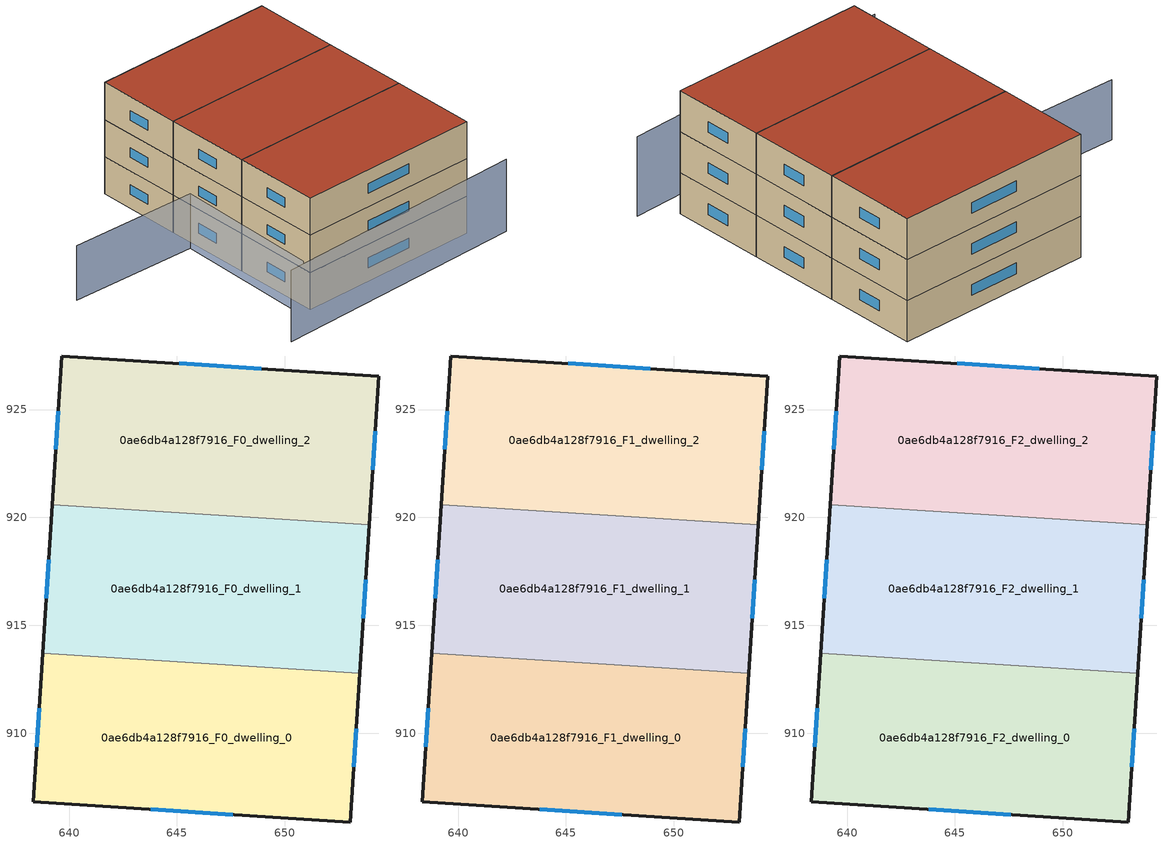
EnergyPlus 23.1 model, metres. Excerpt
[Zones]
0ae6db4a128f7916_F0_dwelling_0
 floor ground (EU_floor_Construction): 653.47,912.78 653.03,905.89 638.34,906.82 638.78,913.71 z0
 wall outside (EU_wall_Construction): 638.78,913.71 638.34,906.82 653.03,905.89 653.47,912.78 z0:3
 wall to 0ae6db4a128f7916_F0_dwelling_1 (EU_wall_Construction): 653.47,912.78 638.78,913.71 z0:3
 window (EU_Window_Construction): 653.2,908.44 653.31,910.22 / 643.79,906.47 647.59,906.23 / 638.62,911.15 638.51,909.37 z1.11:1.89
0ae6db4a128f7916_F0_dwelling_1
 floor ground (EU_floor_Construction): 653.91,919.66 653.47,912.78 638.78,913.71 639.22,920.59 z0
 wall outside (EU_wall_Construction): 639.22,920.59 638.78,913.71 / 653.47,912.78 653.91,919.66 z0:3
 wall to 0ae6db4a128f7916_F0_dwelling_2 (EU_wall_Construction): 653.91,919.66 639.22,920.59 z0:3
 window (EU_Window_Construction): 639.06,918.04 638.94,916.26 / 653.63,915.33 653.75,917.11 z1.11:1.89
0ae6db4a128f7916_F0_dwelling_2
 floor ground (EU_floor_Construction): 654.34,926.55 653.91,919.66 639.22,920.59 639.66,927.48 z0
 wall outside (EU_wall_Construction): 653.91,919.66 654.34,926.55 639.66,927.48 639.22,920.59 z0:3
 window (EU_Window_Construction): 639.49,924.93 639.38,923.15 / 648.9,926.9 645.1,927.14 / 654.07,922.22 654.18,924 z1.11:1.89
0ae6db4a128f7916_F1_dwelling_0
 floor to 0ae6db4a128f7916_F0_dwelling_0 (EU_floor_Construction): 653.47,912.78 653.03,905.89 638.34,906.82 638.78,913.71 z3
 wall outside (EU_wall_Construction): 638.78,913.71 638.34,906.82 653.03,905.89 653.47,912.78 z3:6
 wall to 0ae6db4a128f7916_F1_dwelling_1 (EU_wall_Construction): 653.47,912.78 638.78,913.71 z3:6
 window (EU_Window_Construction): 653.2,908.44 653.31,910.22 / 643.79,906.47 647.59,906.23 / 638.62,911.15 638.51,909.37 z4.11:4.89
0ae6db4a128f7916_F1_dwelling_1
 floor to 0ae6db4a128f7916_F0_dwelling_1 (EU_floor_Construction): 653.91,919.66 653.47,912.78 638.78,913.71 639.22,920.59 z3
 wall outside (EU_wall_Construction): 639.22,920.59 638.78,913.71 / 653.47,912.78 653.91,919.66 z3:6
 wall to 0ae6db4a128f7916_F1_dwelling_2 (EU_wall_Construction): 653.91,919.66 639.22,920.59 z3:6
 window (EU_Window_Construction): 639.06,918.04 638.94,916.26 / 653.63,915.33 653.75,917.11 z4.11:4.89
0ae6db4a128f7916_F1_dwelling_2
 floor to 0ae6db4a128f7916_F0_dwelling_2 (EU_floor_Construction): 654.34,926.55 653.91,919.66 639.22,920.59 639.66,927.48 z3
 wall outside (EU_wall_Construction): 653.91,919.66 654.34,926.55 639.66,927.48 639.22,920.59 z3:6
 window (EU_Window_Construction): 639.49,924.93 639.38,923.15 / 648.9,926.9 645.1,927.14 / 654.07,922.22 654.18,924 z4.11:4.89
0ae6db4a128f7916_F2_dwelling_0
 floor to 0ae6db4a128f7916_F1_dwelling_0 (EU_floor_Construction): 653.47,912.78 653.03,905.89 638.34,906.82 638.78,913.71 z6
 wall outside (EU_wall_Construction): 638.78,913.71 638.34,906.82 653.03,905.89 653.47,912.78 z6:9
 wall to 0ae6db4a128f7916_F2_dwelling_1 (EU_wall_Construction): 653.47,912.78 638.78,913.71 z6:9
 window (EU_Window_Construction): 653.2,908.44 653.31,910.22 / 643.79,906.47 647.59,906.23 / 638.62,911.15 638.51,909.37 z7.11:7.89
 roof outside (EU_roof_Construction): 653.03,905.89 653.47,912.78 638.78,913.71 638.34,906.82 z9
0ae6db4a128f7916_F2_dwelling_1
 floor to 0ae6db4a128f7916_F1_dwelling_1 (EU_floor_Construction): 653.91,919.66 653.47,912.78 638.78,913.71 639.22,920.59 z6
 wall outside (EU_wall_Construction): 639.22,920.59 638.78,913.71 / 653.47,912.78 653.91,919.66 z6:9
 wall to 0ae6db4a128f7916_F2_dwelling_2 (EU_wall_Construction): 653.91,919.66 639.22,920.59 z6:9
 window (EU_Window_Construction): 639.06,918.04 638.94,916.26 / 653.63,915.33 653.75,917.11 z7.11:7.89
 roof outside (EU_roof_Construction): 653.47,912.78 653.91,919.66 639.22,920.59 638.78,913.71 z9
0ae6db4a128f7916_F2_dwelling_2
 floor to 0ae6db4a128f7916_F1_dwelling_2 (EU_floor_Construction): 654.34,926.55 653.91,919.66 639.22,920.59 639.66,927.48 z6
 wall outside (EU_wall_Construction): 653.91,919.66 654.34,926.55 639.66,927.48 639.22,920.59 z6:9
 window (EU_Window_Construction): 639.49,924.93 639.38,923.15 / 648.9,926.9 645.1,927.14 / 654.07,922.22 654.18,924 z7.11:7.89
 roof outside (EU_roof_Construction): 653.91,919.66 654.34,926.55 639.66,927.48 639.22,920.59 z9
shading: 634.38,904.85 655.07,904.11 z0:5.8; 628.23,919.3 638.54,918.36 / 638.54,918.36 637.47,906.63 z0:4.4
[Building]
EU S2 Campaign: North Axis=0; Terrain=City; Solar Distribution=FullExterior
[Site:Location]
Cape.Town.Intl.AP: Latitude=-33.965; Longitude=18.602; Time Zone=2; Elevation=46
[SizingPeriod:WeatherFileDays]
AnnualSizingPeriod: Begin Month=1; Begin Day of Month=1; End Month=12; End Day of Month=31; Day of Week for Start Day=Monday; Use Weather File Daylight Saving Period=No; Use Weather File Rain and Snow Indicators=No
[MATERIAL]
EU_InternalMass_Material: Roughness=MediumRough; Thickness=0.1; Conductivity=1; Density=1800; Specific Heat=900; Thermal Absorptance=0.9; Solar Absorptance=0.7; Visible Absorptance=0.7
[MATERIAL:NOMASS] Roughness=MediumRough; Thermal Absorptance=0.9; Solar Absorptance=0.7; Visible Absorptance=0.7
Name | Thermal Resistance
EU_wall_NoMass | 0.457447
EU_roof_NoMass | 0.416234
EU_floor_NoMass | 1.09226
[WINDOWMATERIAL:SIMPLEGLAZINGSYSTEM]
EU_Window_SimpleGlazing: UFactor=4.7504; Solar Heat Gain Coefficient=0.85; Visible Transmittance=0.85
[CONSTRUCTION]
EU_wall_Construction: EU_wall_NoMass
EU_roof_Construction: EU_roof_NoMass
EU_floor_Construction: EU_floor_NoMass
EU_Window_Construction: EU_Window_SimpleGlazing
EU_InternalMass_Construction: EU_InternalMass_Material
[ZONE] Type=1; Multiplier=1; Ceiling Height=autocalculate; Floor Area=autocalculate; Part of Total Floor Area=Yes
Name | Volume
0ae6db4a128f7916_F0_dwelling_0; 0ae6db4a128f7916_F1_dwelling_0; 0ae6db4a128f7916_F2_dwelling_0; 0ae6db4a128f7916_F0_dwelling_1; 0ae6db4a128f7916_F1_dwelling_1; 0ae6db4a128f7916_F2_dwelling_1; 0ae6db4a128f7916_F1_dwelling_2; 0ae6db4a128f7916_F2_dwelling_2 | 304.755
0ae6db4a128f7916_F0_dwelling_2 | 304.756
[INTERNALMASS] Construction=EU_InternalMass_Construction; Surface Area=101.585
Name | Zone or ZoneList
0ae6db4a128f7916_F0_dwelling_0_EU_InternalMass | 0ae6db4a128f7916_F0_dwelling_0
0ae6db4a128f7916_F0_dwelling_1_EU_InternalMass | 0ae6db4a128f7916_F0_dwelling_1
0ae6db4a128f7916_F0_dwelling_2_EU_InternalMass | 0ae6db4a128f7916_F0_dwelling_2
0ae6db4a128f7916_F1_dwelling_0_EU_InternalMass | 0ae6db4a128f7916_F1_dwelling_0
0ae6db4a128f7916_F1_dwelling_1_EU_InternalMass | 0ae6db4a128f7916_F1_dwelling_1
0ae6db4a128f7916_F1_dwelling_2_EU_InternalMass | 0ae6db4a128f7916_F1_dwelling_2
0ae6db4a128f7916_F2_dwelling_0_EU_InternalMass | 0ae6db4a128f7916_F2_dwelling_0
0ae6db4a128f7916_F2_dwelling_1_EU_InternalMass | 0ae6db4a128f7916_F2_dwelling_1
0ae6db4a128f7916_F2_dwelling_2_EU_InternalMass | 0ae6db4a128f7916_F2_dwelling_2
[OTHEREQUIPMENT] Fuel Type=Electricity; Design Level Calculation Method=Watts/Area; Power per Zone Floor Area=1; Fraction Latent=0; Fraction Radiant=0; Fraction Lost=0; Carbon Dioxide Generation Rate=0; EndUse Subcategory=EU_Step8_InternalGains
Name | Zone or ZoneList or Space or SpaceList | Schedule
EU_Step8_InternalGain_0ae6db4a128f7916_F0_dwelling_0_f000 | 0ae6db4a128f7916_F0_dwelling_0 | EU_Step8_GainSchedule_0ae6db4a128f7916_F0_dwelling_0_f000
EU_Step8_InternalGain_0ae6db4a128f7916_F0_dwelling_1_f000 | 0ae6db4a128f7916_F0_dwelling_1 | EU_Step8_GainSchedule_0ae6db4a128f7916_F0_dwelling_1_f000
EU_Step8_InternalGain_0ae6db4a128f7916_F0_dwelling_2_f000 | 0ae6db4a128f7916_F0_dwelling_2 | EU_Step8_GainSchedule_0ae6db4a128f7916_F0_dwelling_2_f000
EU_Step8_InternalGain_0ae6db4a128f7916_F1_dwelling_0_f000 | 0ae6db4a128f7916_F1_dwelling_0 | EU_Step8_GainSchedule_0ae6db4a128f7916_F1_dwelling_0_f000
EU_Step8_InternalGain_0ae6db4a128f7916_F1_dwelling_1_f000 | 0ae6db4a128f7916_F1_dwelling_1 | EU_Step8_GainSchedule_0ae6db4a128f7916_F1_dwelling_1_f000
EU_Step8_InternalGain_0ae6db4a128f7916_F1_dwelling_2_f000 | 0ae6db4a128f7916_F1_dwelling_2 | EU_Step8_GainSchedule_0ae6db4a128f7916_F1_dwelling_2_f000
EU_Step8_InternalGain_0ae6db4a128f7916_F2_dwelling_0_f000 | 0ae6db4a128f7916_F2_dwelling_0 | EU_Step8_GainSchedule_0ae6db4a128f7916_F2_dwelling_0_f000
EU_Step8_InternalGain_0ae6db4a128f7916_F2_dwelling_1_f000 | 0ae6db4a128f7916_F2_dwelling_1 | EU_Step8_GainSchedule_0ae6db4a128f7916_F2_dwelling_1_f000
EU_Step8_InternalGain_0ae6db4a128f7916_F2_dwelling_2_f000 | 0ae6db4a128f7916_F2_dwelling_2 | EU_Step8_GainSchedule_0ae6db4a128f7916_F2_dwelling_2_f000
[ZONEVENTILATION:DESIGNFLOWRATE] Schedule=EU_AlwaysOn; Design Flow Rate Calculation Method=AirChanges/Hour; Air Changes per Hour=0.690967; Ventilation Type=Natural; Fan Pressure Rise=0; Fan Total Efficiency=1; Constant Term Coefficient=1; Temperature Term Coefficient=0; Velocity Term Coefficient=0; Velocity Squared Term Coefficient=0; Minimum Indoor Temperature=-100; Maximum Indoor Temperature=100; Delta Temperature=-100; Minimum Outdoor Temperature=-100; Maximum Outdoor Temperature=100; Maximum Wind Speed=40
Name | Zone or ZoneList or Space or SpaceList
EU_ConstantAir_0ae6db4a128f7916_F0_dwelling_0 | 0ae6db4a128f7916_F0_dwelling_0
EU_ConstantAir_0ae6db4a128f7916_F0_dwelling_1 | 0ae6db4a128f7916_F0_dwelling_1
EU_ConstantAir_0ae6db4a128f7916_F0_dwelling_2 | 0ae6db4a128f7916_F0_dwelling_2
EU_ConstantAir_0ae6db4a128f7916_F1_dwelling_0 | 0ae6db4a128f7916_F1_dwelling_0
EU_ConstantAir_0ae6db4a128f7916_F1_dwelling_1 | 0ae6db4a128f7916_F1_dwelling_1
EU_ConstantAir_0ae6db4a128f7916_F1_dwelling_2 | 0ae6db4a128f7916_F1_dwelling_2
EU_ConstantAir_0ae6db4a128f7916_F2_dwelling_0 | 0ae6db4a128f7916_F2_dwelling_0
EU_ConstantAir_0ae6db4a128f7916_F2_dwelling_1 | 0ae6db4a128f7916_F2_dwelling_1
EU_ConstantAir_0ae6db4a128f7916_F2_dwelling_2 | 0ae6db4a128f7916_F2_dwelling_2
[HVACTEMPLATE:THERMOSTAT] Constant Heating Setpoint=20; Constant Cooling Setpoint=50
EU_HeatOnly_0ae6db4a128f7916_F0_dwelling_0; EU_HeatOnly_0ae6db4a128f7916_F0_dwelling_1; EU_HeatOnly_0ae6db4a128f7916_F0_dwelling_2; EU_HeatOnly_0ae6db4a128f7916_F1_dwelling_0; EU_HeatOnly_0ae6db4a128f7916_F1_dwelling_1; EU_HeatOnly_0ae6db4a128f7916_F1_dwelling_2; EU_HeatOnly_0ae6db4a128f7916_F2_dwelling_0; EU_HeatOnly_0ae6db4a128f7916_F2_dwelling_1; EU_HeatOnly_0ae6db4a128f7916_F2_dwelling_2
[HVACTEMPLATE:ZONE:IDEALLOADSAIRSYSTEM] System Availability Schedule=EU_AlwaysOn; Maximum Heating Supply Air Temperature=50; Minimum Cooling Supply Air Temperature=13; Maximum Heating Supply Air Humidity Ratio=0.0156; Minimum Cooling Supply Air Humidity Ratio=0.0077; Heating Limit=NoLimit; Cooling Limit=NoLimit; Heating Availability Schedule=EU_AlwaysOn; Cooling Availability Schedule=EU_CoolingOff; Dehumidification Control Type=ConstantSensibleHeatRatio; Cooling Sensible Heat Ratio=0.7; Dehumidification Setpoint=60; Humidification Control Type=None; Humidification Setpoint=30; Outdoor Air Method=None; Outdoor Air Flow Rate per Person=0.00944; Outdoor Air Flow Rate per Zone Floor Area=0; Outdoor Air Flow Rate per Zone=0; Demand Controlled Ventilation Type=None; Outdoor Air Economizer Type=NoEconomizer; Heat Recovery Type=None; Sensible Heat Recovery Effectiveness=0.7; Latent Heat Recovery Effectiveness=0.65
Name | Template Thermostat
0ae6db4a128f7916_F0_dwelling_0 | EU_HeatOnly_0ae6db4a128f7916_F0_dwelling_0
0ae6db4a128f7916_F0_dwelling_1 | EU_HeatOnly_0ae6db4a128f7916_F0_dwelling_1
0ae6db4a128f7916_F0_dwelling_2 | EU_HeatOnly_0ae6db4a128f7916_F0_dwelling_2
0ae6db4a128f7916_F1_dwelling_0 | EU_HeatOnly_0ae6db4a128f7916_F1_dwelling_0
0ae6db4a128f7916_F1_dwelling_1 | EU_HeatOnly_0ae6db4a128f7916_F1_dwelling_1
0ae6db4a128f7916_F1_dwelling_2 | EU_HeatOnly_0ae6db4a128f7916_F1_dwelling_2
0ae6db4a128f7916_F2_dwelling_0 | EU_HeatOnly_0ae6db4a128f7916_F2_dwelling_0
0ae6db4a128f7916_F2_dwelling_1 | EU_HeatOnly_0ae6db4a128f7916_F2_dwelling_1
0ae6db4a128f7916_F2_dwelling_2 | EU_HeatOnly_0ae6db4a128f7916_F2_dwelling_2
[SIZING:ZONE] Zone Cooling Design Supply Air Temperature Input Method=SupplyAirTemperature; Zone Cooling Design Supply Air Temperature=13; Zone Heating Design Supply Air Temperature Input Method=SupplyAirTemperature; Zone Heating Design Supply Air Temperature=50; Zone Cooling Design Supply Air Humidity Ratio=0.008; Zone Heating Design Supply Air Humidity Ratio=0.008; Cooling Design Air Flow Method=DesignDay; Cooling Design Air Flow Rate=0; Cooling Minimum Air Flow per Zone Floor Area=0.000762; Cooling Minimum Air Flow=0; Cooling Minimum Air Flow Fraction=0.2; Heating Design Air Flow Method=DesignDay; Heating Design Air Flow Rate=0; Heating Maximum Air Flow per Zone Floor Area=0.002032; Heating Maximum Air Flow=0.141576; Heating Maximum Air Flow Fraction=0.3; Account for Dedicated Outdoor Air System=No; Dedicated Outdoor Air System Control Strategy=NeutralSupplyAir; Dedicated Outdoor Air Low Setpoint Temperature for Design=autosize; Dedicated Outdoor Air High Setpoint Temperature for Design=autosize; Zone Load Sizing Method=Sensible Load Only No Latent Load; Zone Latent Cooling Design Supply Air Humidity Ratio Input Method=HumidityRatioDifference; Zone Cooling Design Supply Air Humidity Ratio Difference=0.005; Zone Latent Heating Design Supply Air Humidity Ratio Input Method=HumidityRatioDifference; Zone Humidification Design Supply Air Humidity Ratio Difference=0.005
0ae6db4a128f7916_F0_dwelling_0; 0ae6db4a128f7916_F0_dwelling_1; 0ae6db4a128f7916_F0_dwelling_2; 0ae6db4a128f7916_F1_dwelling_0; 0ae6db4a128f7916_F1_dwelling_1; 0ae6db4a128f7916_F1_dwelling_2; 0ae6db4a128f7916_F2_dwelling_0; 0ae6db4a128f7916_F2_dwelling_1; 0ae6db4a128f7916_F2_dwelling_2
[SCHEDULE:CONSTANT]
Name | Hourly Value
EU_AlwaysOn | 1
EU_CoolingOff | 0
[SCHEDULE:FILE] Column Number=1; Rows to Skip at Top=0; Number of Hours of Data=8760; Column Separator=Comma; Interpolate to Timestep=No; Minutes per Item=60; Adjust Schedule for Daylight Savings=Yes
Name | File
EU_Step8_GainSchedule_0ae6db4a128f7916_F0_dwelling_0_f000 | ../../schedules/0ae6db4a128f7916/0ae6db4a128f7916_F0_dwelling_0_f000_gain.csv
EU_Step8_GainSchedule_0ae6db4a128f7916_F0_dwelling_1_f000 | ../../schedules/0ae6db4a128f7916/0ae6db4a128f7916_F0_dwelling_1_f000_gain.csv
EU_Step8_GainSchedule_0ae6db4a128f7916_F0_dwelling_2_f000 | ../../schedules/0ae6db4a128f7916/0ae6db4a128f7916_F0_dwelling_2_f000_gain.csv
EU_Step8_GainSchedule_0ae6db4a128f7916_F1_dwelling_0_f000 | ../../schedules/0ae6db4a128f7916/0ae6db4a128f7916_F1_dwelling_0_f000_gain.csv
EU_Step8_GainSchedule_0ae6db4a128f7916_F1_dwelling_1_f000 | ../../schedules/0ae6db4a128f7916/0ae6db4a128f7916_F1_dwelling_1_f000_gain.csv
EU_Step8_GainSchedule_0ae6db4a128f7916_F1_dwelling_2_f000 | ../../schedules/0ae6db4a128f7916/0ae6db4a128f7916_F1_dwelling_2_f000_gain.csv
EU_Step8_GainSchedule_0ae6db4a128f7916_F2_dwelling_0_f000 | ../../schedules/0ae6db4a128f7916/0ae6db4a128f7916_F2_dwelling_0_f000_gain.csv
EU_Step8_GainSchedule_0ae6db4a128f7916_F2_dwelling_1_f000 | ../../schedules/0ae6db4a128f7916/0ae6db4a128f7916_F2_dwelling_1_f000_gain.csv
EU_Step8_GainSchedule_0ae6db4a128f7916_F2_dwelling_2_f000 | ../../schedules/0ae6db4a128f7916/0ae6db4a128f7916_F2_dwelling_2_f000_gain.csv
